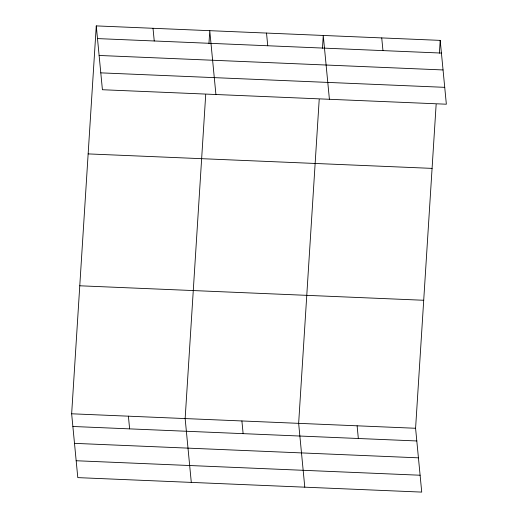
<?xml version="1.0" encoding="UTF-8"?>
<svg xmlns="http://www.w3.org/2000/svg" width="518" height="518" viewBox="0 0 518 518"><rect width="100%" height="100%" fill="white"/><g stroke="black" fill="none" stroke-linecap="round" stroke-linejoin="round"><path stroke-width="0.78" d="M436.143 104.383L415.585 428.269L421.73 492.1L77.797 477.622L71.646 413.791L96.27 25.9L440.203 40.378L446.354 104.209L102.415 89.731L96.27 25.9M205.704 94.677L185.146 418.57L191.297 482.4M208.955 43.48L209.764 30.679L215.915 94.509M319.205 99.456L298.646 423.348L304.791 487.179M322.455 48.258L323.264 35.457L329.409 99.288M439.394 53.179L440.203 40.378M97.488 38.591L441.427 53.069M99.113 55.465L443.052 69.949M100.79 72.857L444.729 87.335M88.144 153.904L432.083 168.382M79.772 285.787L423.711 300.265M71.646 413.791L415.585 428.269M72.87 426.482L416.809 440.96M74.495 443.356L418.434 457.834M76.172 460.742L420.104 475.226M381.734 37.918L382.957 50.609M357.116 425.809L358.339 438.5M266.517 33.068L267.741 45.759M241.9 420.959L243.123 433.65M153.017 28.289L154.241 40.98M128.399 416.181L129.623 428.872"/></g></svg>
